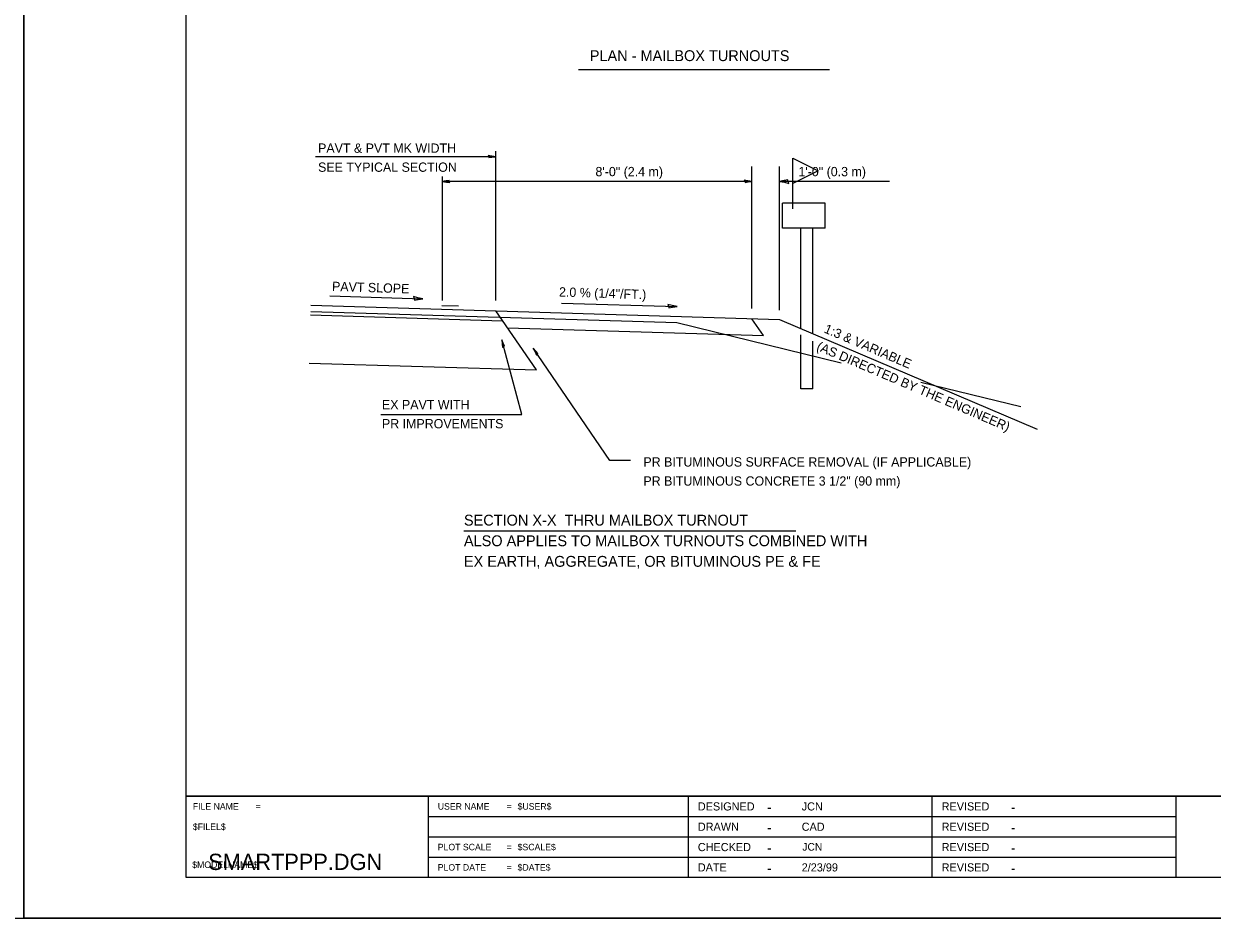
# Model space of a CAD drawing. Extents: x 70383 to 72423, y 70343 to 70783.
# Drawn here: x 71062.6 to 71355.1, y 70343.1 to 70563.1 of the extents above; entities that cross this region are included whole.
import ezdxf

# ---------------------------------------------------------------- set-up
doc = ezdxf.new("R2010")
doc.units = 0
for name, color, linetype in [('Design_EX_Roadway Dimensions', 7, 'Continuous'), ('Design_EX_Roadway Notes', 7, 'Continuous'), ('Level 48', 7, 'Continuous'), ('Sheets_50 Reference Boundary', 7, 'Continuous'), ('Sheets_General Details', 7, 'Continuous'), ('Sheets_Printer Plotting Border', 7, 'Continuous'), ('Topo_EOP', 7, 'Continuous'), ('Topo_Mailbox', 7, 'Continuous'), ('Topo_Sidewalk', 7, 'Continuous')]:
    doc.layers.add(name, color=color, linetype=linetype)

msp = doc.modelspace()

# ---------------------------------------------------------------- linework, layer by layer
at = {"layer": 'Design_EX_Roadway Dimensions'}
for p, q in [((71178.82, 70530.42), (71134.41, 70530.42)), ((71178.82, 70495.02), (71178.82, 70531.82)), ((71241.84, 70493.08), (71241.84, 70528.05)), ((71248.65, 70492.7), (71248.65, 70528.05)), ((71165.68, 70495.02), (71165.68, 70525.58)), ((71241.84, 70524.34), (71165.68, 70524.34)), ((71275.73, 70524.34), (71248.65, 70524.34)), ((71194.99, 70494.43), (71223.44, 70493.56))]:
    msp.add_line(p, q, dxfattribs=at)
for points in [[(71177.07, 70530.45), (71177.13, 70530.19), (71177.87, 70530.3), (71178.82, 70530.42), (71177.81, 70530.56), (71176.92, 70530.72), (71177.07, 70530.45), (71177.15, 70530.28), (71178.18, 70530.43), (71177.05, 70530.62), (71177.22, 70530.4), (71177.69, 70530.43), (71177.24, 70530.5)], [(71167.37, 70524.32), (71167.31, 70524.58), (71166.57, 70524.47), (71165.62, 70524.34), (71166.64, 70524.2), (71167.53, 70524.05), (71167.37, 70524.32), (71167.29, 70524.49), (71166.26, 70524.34), (71167.39, 70524.14), (71167.22, 70524.37), (71166.75, 70524.34), (71167.2, 70524.27)], [(71240.09, 70524.37), (71240.15, 70524.11), (71240.88, 70524.22), (71241.84, 70524.34), (71240.82, 70524.48), (71239.93, 70524.64), (71240.09, 70524.37), (71240.16, 70524.2), (71241.2, 70524.34), (71240.07, 70524.54), (71240.24, 70524.32), (71240.71, 70524.35), (71240.25, 70524.42)]]:
    msp.add_lwpolyline(points, dxfattribs=at)
for points in [[(71250.93, 70523.86), (71250.75, 70524.3), (71250.68, 70524.73), (71249.79, 70524.54), (71248.65, 70524.34), (71249.87, 70524.12)], [(71221.17, 70494.11), (71221.35, 70493.67), (71221.41, 70493.24), (71222.3, 70493.4), (71223.44, 70493.56), (71222.23, 70493.82)]]:
    msp.add_lwpolyline(points, close=True, dxfattribs=at)
at = {"layer": 'Design_EX_Roadway Notes'}
for p, q in [((71199.2, 70551.84), (71260.95, 70551.84)), ((71137.96, 70496.17), (71160.82, 70495.47)), ((71170.91, 70438.39), (71252.67, 70438.39))]:
    msp.add_line(p, q, dxfattribs=at)
msp.add_lwpolyline([(71158.55, 70496.02), (71158.72, 70495.58), (71158.78, 70495.15), (71159.67, 70495.31), (71160.82, 70495.47), (71159.61, 70495.73)], close=True, dxfattribs=at)
for points in [[(71150.52, 70467.01), (71185.23, 70466.98), (71180.27, 70485.41)], [(71180.7, 70483.72), (71180.93, 70483.84), (71180.63, 70484.53), (71180.27, 70485.41), (71180.4, 70484.4), (71180.48, 70483.5), (71180.7, 70483.72), (71180.84, 70483.84), (71180.43, 70484.8), (71180.53, 70483.65), (71180.7, 70483.87), (71180.55, 70484.32), (71180.6, 70483.86)], [(71211.98, 70455.67), (71206.88, 70455.67), (71188.01, 70483.32)], [(71188.97, 70481.86), (71189.16, 70482.05), (71188.65, 70482.6), (71188.01, 70483.32), (71188.47, 70482.4), (71188.84, 70481.58), (71188.97, 70481.86), (71189.07, 70482.02), (71188.37, 70482.79), (71188.84, 70481.75), (71188.93, 70482.01), (71188.64, 70482.38), (71188.84, 70481.97)]]:
    msp.add_lwpolyline(points, dxfattribs=at)
at = {"layer": 'Level 48'}
msp.add_lwpolyline([(71062.65, 70783.12), (71742.65, 70783.12), (71742.65, 70343.12), (71062.65, 70343.12)], close=True, dxfattribs=at)
at = {"layer": 'Sheets_50 Reference Boundary'}
msp.add_lwpolyline([(71102.65, 70773.11), (71732.65, 70773.11), (71732.65, 70373.12), (71102.65, 70373.12)], close=True, dxfattribs=at)
at = {"layer": 'Sheets_General Details'}
for p, q in [((71102.65, 70373.12), (71732.65, 70373.12)), ((71162.13, 70373.12), (71162.13, 70353.12)), ((71226.13, 70373.12), (71226.13, 70353.12)), ((71286.13, 70373.12), (71286.13, 70353.12)), ((71346.13, 70373.12), (71346.13, 70353.12)), ((71162.13, 70368.12), (71346.13, 70368.12)), ((71162.13, 70363.12), (71346.13, 70363.12)), ((71162.13, 70358.12), (71346.13, 70358.12)), ((71742.65, 70343.12), (71062.65, 70343.12))]:
    msp.add_line(p, q, dxfattribs=at)
msp.add_lwpolyline([(71102.65, 70773.12), (71732.65, 70773.12), (71732.65, 70353.12), (71102.65, 70353.12)], close=True, dxfattribs=at)
at = {"layer": 'Sheets_Printer Plotting Border'}
for points in [[(70382.65, 70343.12), (71062.65, 70343.12), (71062.65, 70783.12), (70382.65, 70783.12)], [(71062.65, 70343.12), (71742.65, 70343.12), (71742.65, 70783.12), (71062.65, 70783.12)]]:
    msp.add_lwpolyline(points, close=True, dxfattribs=at)
at = {"layer": 'Topo_EOP'}
for p, q in [((71133.3, 70493.89), (71248.65, 70490.37)), ((71165.53, 70493.83), (71169.59, 70493.71)), ((71188.82, 70477.97), (71178.82, 70492.5)), ((71133.22, 70491.53), (71180.48, 70490.08)), ((71244.7, 70486.41), (71241.84, 70490.58)), ((71248.65, 70490.37), (71312.05, 70463.39)), ((71181.69, 70488.33), (71244.7, 70486.41)), ((71132.86, 70479.68), (71188.82, 70477.97))]:
    msp.add_line(p, q, dxfattribs=at)
at = {"layer": 'Topo_Mailbox'}
for p, q in [((71251.92, 70517.59), (71251.92, 70530.09)), ((71251.92, 70530.09), (71258.17, 70526.96)), ((71258.17, 70526.96), (71251.92, 70523.84)), ((71249.34, 70512.88), (71249.34, 70519.03)), ((71259.89, 70519.03), (71249.34, 70519.03)), ((71259.89, 70512.88), (71259.89, 70519.03)), ((71259.89, 70512.88), (71249.34, 70512.88)), ((71253.84, 70488.17), (71253.84, 70512.88)), ((71256.84, 70486.89), (71256.84, 70512.88)), ((71253.84, 70473.3), (71253.84, 70486.6)), ((71256.84, 70473.3), (71256.84, 70485.06)), ((71256.84, 70473.3), (71253.84, 70473.3))]:
    msp.add_line(p, q, dxfattribs=at)
at = {"layer": 'Topo_Sidewalk'}
for p, q in [((71133.25, 70492.36), (71223.36, 70489.62)), ((71223.36, 70489.62), (71263.84, 70479.75)), ((71283.4, 70474.99), (71308.01, 70468.99))]:
    msp.add_line(p, q, dxfattribs=at)

# ---------------------------------------------------------------- texts
at = {"layer": 'Design_EX_Roadway Dimensions'}
for s, p in [('PAVT & PVT MK WIDTH', (71135.07, 70531.39)), ('SEE TYPICAL SECTION', (71135.07, 70526.71)), ('8\'-0" (2.4 m)', (71203.34, 70525.62)), ('1\'-0" (0.3 m)', (71253.29, 70525.62))]:
    msp.add_text(s, height=2.286, dxfattribs=at).set_placement(p)
for s, rotation, p in [('2.0 % (1/4"/FT.)', 358.2074, (71194.34, 70496.05)), ('1:3 & VARIABLE', 336.8651, (71259.4, 70487.25)), ('(AS DIRECTED BY THE ENGINEER)', 336.8651, (71257.56, 70482.94))]:
    msp.add_text(s, height=2.286, rotation=rotation, dxfattribs=at).set_placement(p)
at = {"layer": 'Design_EX_Roadway Notes'}
for s, height, p in [('PLAN - MAILBOX TURNOUTS', 2.667, (71201.94, 70553.94)), ('EX PAVT WITH', 2.286, (71150.79, 70468.3)), ('PR IMPROVEMENTS', 2.286, (71150.79, 70463.61)), ('PR BITUMINOUS SURFACE REMOVAL (IF APPLICABLE)', 2.286, (71215.13, 70454.21)), ('PR BITUMINOUS CONCRETE 3 1/2" (90 mm)', 2.286, (71215.13, 70449.52)), ('SECTION X-X  THRU MAILBOX TURNOUT', 2.667, (71170.97, 70439.69)), ('ALSO APPLIES TO MAILBOX TURNOUTS COMBINED WITH', 2.667, (71170.97, 70434.62)), ('EX EARTH, AGGREGATE, OR BITUMINOUS PE & FE ', 2.667, (71170.97, 70429.56))]:
    msp.add_text(s, height=height, dxfattribs=at).set_placement(p)
msp.add_text('PAVT SLOPE', height=2.286, rotation=358.2074, dxfattribs=at).set_placement((71138.48, 70497.4))
at = {"layer": 'Sheets_General Details'}
for s, p in [('FILE NAME', (71104.25, 70369.82)), ('=', (71119.69, 70369.82)), ('USER NAME', (71164.53, 70369.82)), ('=', (71181.49, 70369.82)), ('$USER$', (71184.18, 70369.82)), ('$FILEL$', (71104.25, 70364.82)), ('PLOT SCALE', (71164.53, 70359.82)), ('=', (71181.49, 70359.82)), ('$SCALE$', (71184.18, 70359.82)), ('$MODELNAME$', (71104.11, 70355.47)), ('PLOT DATE', (71164.53, 70354.82)), ('=', (71181.49, 70354.82)), ('$DATE$', (71184.18, 70354.82))]:
    msp.add_text(s, height=1.6, rotation=360, dxfattribs=at).set_placement(p)
for s, height, p in [('DESIGNED', 2, (71228.53, 70369.62)), ('-', 2.4, (71245.61, 70369.22)), ('JCN       ', 2, (71254.09, 70369.62)), ('REVISED', 2, (71288.53, 70369.62)), ('-', 2.4, (71305.61, 70369.22)), ('DRAWN', 2, (71228.53, 70364.62)), ('CAD       ', 2, (71254.09, 70364.62)), ('REVISED', 2, (71288.53, 70364.62)), ('-', 2.4, (71245.61, 70364.22)), ('-', 2.4, (71305.61, 70364.22)), ('CHECKED', 2, (71228.53, 70359.62)), ('-', 2.4, (71245.61, 70359.22)), ('JCN       ', 1.886, (71254.25, 70359.73)), ('REVISED', 2, (71288.53, 70359.62)), ('-', 2.4, (71305.61, 70359.22)), ('SMARTPPP.DGN', 4, (71108.05, 70354.98)), ('DATE', 2, (71228.53, 70354.62)), ('-', 2.4, (71245.61, 70354.22)), ('2/23/99   ', 2, (71254.09, 70354.62)), ('REVISED', 2, (71288.53, 70354.62)), ('-', 2.4, (71305.61, 70354.22))]:
    msp.add_text(s, height=height, dxfattribs=at).set_placement(p)

doc.saveas('drawing.dxf')
